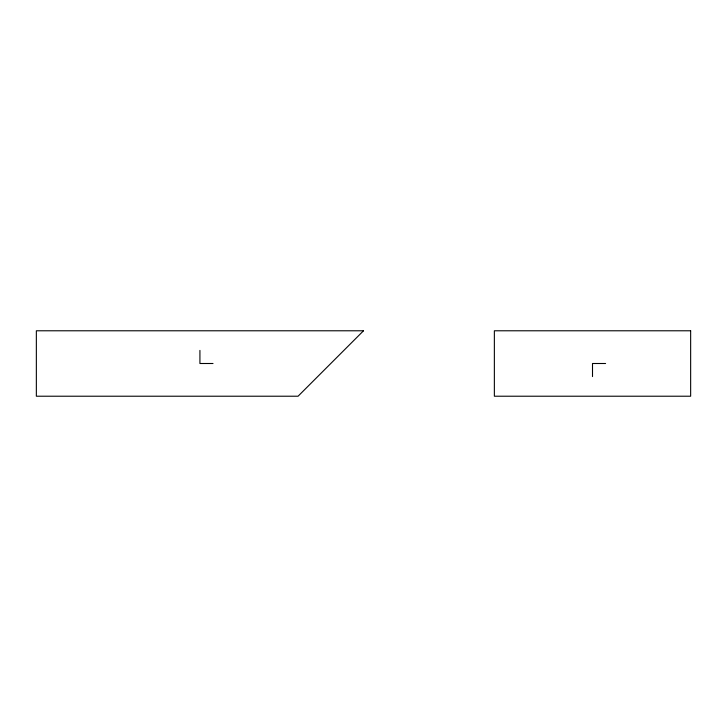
<?xml version="1.0" encoding="UTF-8"?>
<svg xmlns="http://www.w3.org/2000/svg" width="727" height="727" viewBox="0 0 727 727"><rect width="100%" height="100%" fill="white"/><g stroke="black" fill="none" stroke-linecap="round" stroke-linejoin="round"><path stroke-width="1.09" d="M213.011 363.5L199.925 363.5L199.925 350.414M605.591 363.5L592.505 363.5L592.505 376.586M363.5 330.785L298.07 396.215L36.35 396.215L36.35 330.785L363.5 330.785M690.65 330.785L494.36 330.785L494.36 396.215L690.65 396.215L690.65 330.785"/></g></svg>
